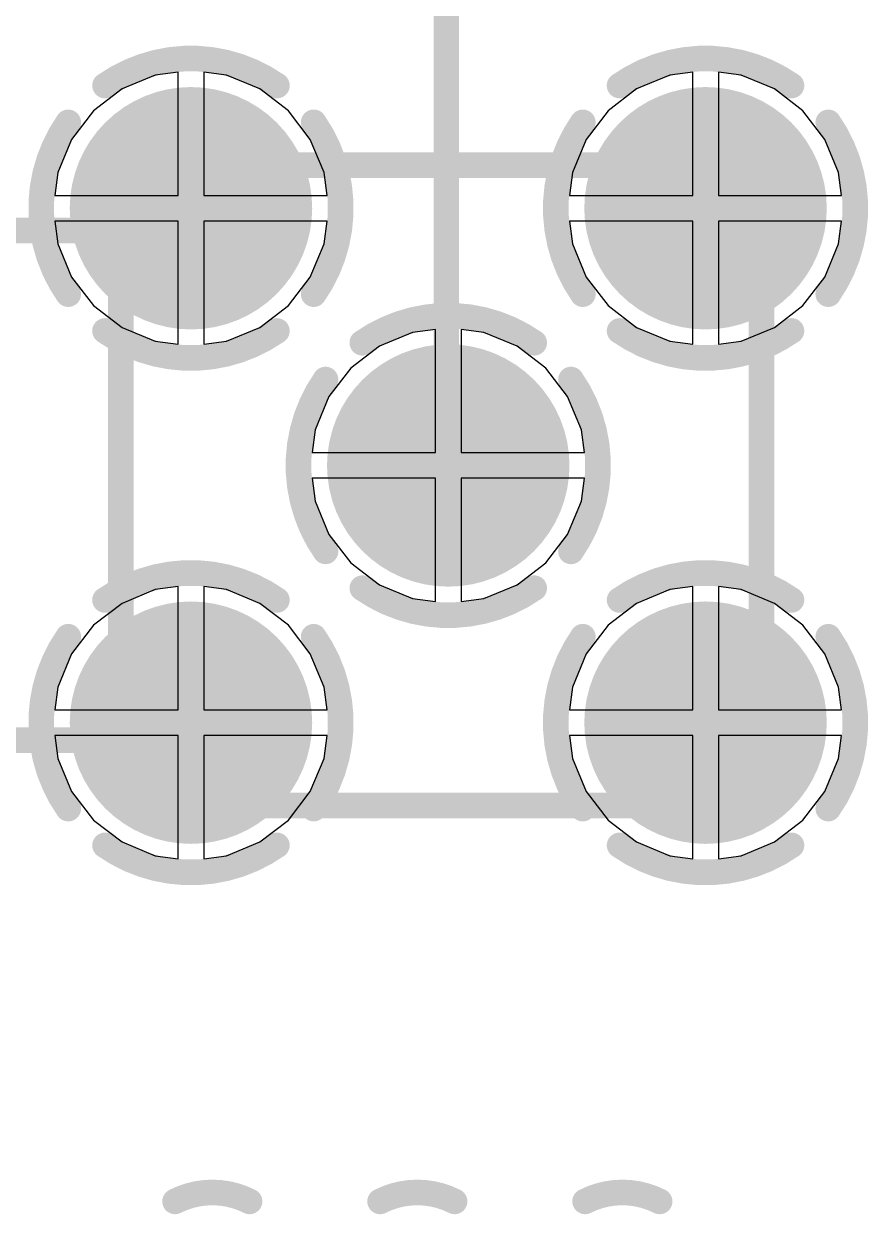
# Model space of a CAD drawing. Header units: millimetres. Extents: x 6.83 to 16.18, y 4.59 to 12.3.
# Drawn here: x 7.1305 to 7.46, y 5.4767 to 5.9413 of the extents above; entities that cross this region are included whole.
import ezdxf

# ---------------------------------------------------------------- set-up
doc = ezdxf.new("R2010")
doc.units = ezdxf.units.MM
doc.header["$MEASUREMENT"] = 0
for name, color, linetype in [('BottomLayer', 5, 'Continuous'), ('BottomSolder', 6, 'Continuous'), ('InternalPlane1', 76, 'Continuous'), ('InternalPlane2', 16, 'Continuous'), ('MultiLayer', 9, 'Continuous'), ('PadHoleLayer', 156, 'Continuous'), ('TopLayer', 1, 'Continuous'), ('TopOverlay', 2, 'Continuous'), ('TopSolder', 216, 'Continuous')]:
    doc.layers.add(name, color=color, linetype=linetype)

# ---------------------------------------------------------------- blocks, each defined once
blk = doc.blocks.new('SMA_93')
at = {"layer": 'BottomLayer', "const_width": 0.04331}
for points in [[(-0.02165, 0, 1), (0.02165, 0, 1)], [(0.17913, 0, 1), (0.22244, 0, 1)], [(0.07874, -0.10039, 1), (0.12205, -0.10039, 1)], [(-0.02165, -0.20079, 1), (0.02165, -0.20079, 1)], [(0.17913, -0.20079, 1), (0.22244, -0.20079, 1)]]:
    blk.add_lwpolyline(points, format="xyb", close=True, dxfattribs=at)
at = {"layer": 'BottomSolder', "const_width": 0.04731}
for points in [[(-0.02365, 0, 1), (0.02365, 0, 1)], [(0.17713, 0, 1), (0.22444, 0, 1)], [(0.07674, -0.10039, 1), (0.12405, -0.10039, 1)], [(-0.02365, -0.20079, 1), (0.02365, -0.20079, 1)], [(0.17713, -0.20079, 1), (0.22444, -0.20079, 1)]]:
    blk.add_lwpolyline(points, format="xyb", close=True, dxfattribs=at)
at = {"layer": 'InternalPlane1', "const_width": 0.01}
for points in [[(-0.03353, 0.04789, -0.315299), (0.03353, 0.04789)], [(0.16725, 0.04789, -0.315299), (0.23432, 0.04789)], [(-0.04789, -0.03353, -0.315299), (-0.04789, 0.03353)], [(0.04789, 0.03353, -0.315299), (0.04789, -0.03353)], [(0.1529, -0.03353, -0.315299), (0.1529, 0.03353)], [(0.24868, 0.03353, -0.315299), (0.24868, -0.03353)], [(0.06686, -0.0525, -0.315299), (0.13393, -0.0525)], [(0.03353, -0.04789, -0.315299), (-0.03353, -0.04789)], [(0.23432, -0.04789, -0.315299), (0.16725, -0.04789)], [(0.0525, -0.13393, -0.315299), (0.0525, -0.06686)], [(0.14829, -0.06686, -0.315299), (0.14829, -0.13393)], [(-0.03353, -0.1529, -0.315299), (0.03353, -0.1529)], [(0.16725, -0.1529, -0.315299), (0.23432, -0.1529)], [(0.13393, -0.14829, -0.315299), (0.06686, -0.14829)], [(-0.04789, -0.23432, -0.315299), (-0.04789, -0.16725)], [(0.04789, -0.16725, -0.315299), (0.04789, -0.23432)], [(0.1529, -0.23432, -0.315299), (0.1529, -0.16725)], [(0.24868, -0.16725, -0.315299), (0.24868, -0.23432)], [(0.03353, -0.24868, -0.315299), (-0.03353, -0.24868)], [(0.23432, -0.24868, -0.315299), (0.16725, -0.24868)]]:
    blk.add_lwpolyline(points, format="xyb", dxfattribs=at)
at = {"layer": 'InternalPlane1', "const_width": 0.005}
for points in [[(-0.03603, 0.04789, 1), (-0.03103, 0.04789, 1)], [(0.03103, 0.04789, 1), (0.03603, 0.04789, 1)], [(0.16475, 0.04789, 1), (0.16975, 0.04789, 1)], [(0.23182, 0.04789, 1), (0.23682, 0.04789, 1)], [(-0.05039, 0.03353, 1), (-0.04539, 0.03353, 1)], [(0.04539, 0.03353, 1), (0.05039, 0.03353, 1)], [(0.1504, 0.03353, 1), (0.1554, 0.03353, 1)], [(0.24618, 0.03353, 1), (0.25118, 0.03353, 1)], [(-0.05039, -0.03353, 1), (-0.04539, -0.03353, 1)], [(0.04539, -0.03353, 1), (0.05039, -0.03353, 1)], [(0.1504, -0.03353, 1), (0.1554, -0.03353, 1)], [(0.24618, -0.03353, 1), (0.25118, -0.03353, 1)], [(-0.03603, -0.04789, 1), (-0.03103, -0.04789, 1)], [(0.03103, -0.04789, 1), (0.03603, -0.04789, 1)], [(0.16475, -0.04789, 1), (0.16975, -0.04789, 1)], [(0.23182, -0.04789, 1), (0.23682, -0.04789, 1)], [(0.06436, -0.0525, 1), (0.06936, -0.0525, 1)], [(0.13143, -0.0525, 1), (0.13643, -0.0525, 1)], [(0.05, -0.06686, 1), (0.055, -0.06686, 1)], [(0.14578, -0.06686, 1), (0.15079, -0.06686, 1)], [(0.05, -0.13393, 1), (0.055, -0.13393, 1)], [(0.14578, -0.13393, 1), (0.15079, -0.13393, 1)], [(0.06436, -0.14829, 1), (0.06936, -0.14829, 1)], [(0.13143, -0.14829, 1), (0.13643, -0.14829, 1)], [(-0.03603, -0.1529, 1), (-0.03103, -0.1529, 1)], [(0.03103, -0.1529, 1), (0.03603, -0.1529, 1)], [(0.16475, -0.1529, 1), (0.16975, -0.1529, 1)], [(0.23182, -0.1529, 1), (0.23682, -0.1529, 1)], [(-0.05039, -0.16725, 1), (-0.04539, -0.16725, 1)], [(0.04539, -0.16725, 1), (0.05039, -0.16725, 1)], [(0.1504, -0.16725, 1), (0.1554, -0.16725, 1)], [(0.24618, -0.16725, 1), (0.25118, -0.16725, 1)], [(-0.05039, -0.23432, 1), (-0.04539, -0.23432, 1)], [(0.04539, -0.23432, 1), (0.05039, -0.23432, 1)], [(0.1504, -0.23432, 1), (0.1554, -0.23432, 1)], [(0.24618, -0.23432, 1), (0.25118, -0.23432, 1)], [(-0.03603, -0.24868, 1), (-0.03103, -0.24868, 1)], [(0.03103, -0.24868, 1), (0.03603, -0.24868, 1)], [(0.16475, -0.24868, 1), (0.16975, -0.24868, 1)], [(0.23182, -0.24868, 1), (0.23682, -0.24868, 1)]]:
    blk.add_lwpolyline(points, format="xyb", close=True, dxfattribs=at)
at = {"layer": 'InternalPlane2', "const_width": 0.01}
for points in [[(-0.03353, 0.04789, -0.315299), (0.03353, 0.04789)], [(0.16725, 0.04789, -0.315299), (0.23432, 0.04789)], [(-0.04789, -0.03353, -0.315299), (-0.04789, 0.03353)], [(0.04789, 0.03353, -0.315299), (0.04789, -0.03353)], [(0.1529, -0.03353, -0.315299), (0.1529, 0.03353)], [(0.24868, 0.03353, -0.315299), (0.24868, -0.03353)], [(0.06686, -0.0525, -0.315299), (0.13393, -0.0525)], [(0.03353, -0.04789, -0.315299), (-0.03353, -0.04789)], [(0.23432, -0.04789, -0.315299), (0.16725, -0.04789)], [(0.0525, -0.13393, -0.315299), (0.0525, -0.06686)], [(0.14829, -0.06686, -0.315299), (0.14829, -0.13393)], [(-0.03353, -0.1529, -0.315299), (0.03353, -0.1529)], [(0.16725, -0.1529, -0.315299), (0.23432, -0.1529)], [(0.13393, -0.14829, -0.315299), (0.06686, -0.14829)], [(-0.04789, -0.23432, -0.315299), (-0.04789, -0.16725)], [(0.04789, -0.16725, -0.315299), (0.04789, -0.23432)], [(0.1529, -0.23432, -0.315299), (0.1529, -0.16725)], [(0.24868, -0.16725, -0.315299), (0.24868, -0.23432)], [(0.03353, -0.24868, -0.315299), (-0.03353, -0.24868)], [(0.23432, -0.24868, -0.315299), (0.16725, -0.24868)]]:
    blk.add_lwpolyline(points, format="xyb", dxfattribs=at)
at = {"layer": 'InternalPlane2', "const_width": 0.005}
for points in [[(-0.03603, 0.04789, 1), (-0.03103, 0.04789, 1)], [(0.03103, 0.04789, 1), (0.03603, 0.04789, 1)], [(0.16475, 0.04789, 1), (0.16975, 0.04789, 1)], [(0.23182, 0.04789, 1), (0.23682, 0.04789, 1)], [(-0.05039, 0.03353, 1), (-0.04539, 0.03353, 1)], [(0.04539, 0.03353, 1), (0.05039, 0.03353, 1)], [(0.1504, 0.03353, 1), (0.1554, 0.03353, 1)], [(0.24618, 0.03353, 1), (0.25118, 0.03353, 1)], [(-0.05039, -0.03353, 1), (-0.04539, -0.03353, 1)], [(0.04539, -0.03353, 1), (0.05039, -0.03353, 1)], [(0.1504, -0.03353, 1), (0.1554, -0.03353, 1)], [(0.24618, -0.03353, 1), (0.25118, -0.03353, 1)], [(-0.03603, -0.04789, 1), (-0.03103, -0.04789, 1)], [(0.03103, -0.04789, 1), (0.03603, -0.04789, 1)], [(0.16475, -0.04789, 1), (0.16975, -0.04789, 1)], [(0.23182, -0.04789, 1), (0.23682, -0.04789, 1)], [(0.06436, -0.0525, 1), (0.06936, -0.0525, 1)], [(0.13143, -0.0525, 1), (0.13643, -0.0525, 1)], [(0.05, -0.06686, 1), (0.055, -0.06686, 1)], [(0.14578, -0.06686, 1), (0.15079, -0.06686, 1)], [(0.05, -0.13393, 1), (0.055, -0.13393, 1)], [(0.14578, -0.13393, 1), (0.15079, -0.13393, 1)], [(0.06436, -0.14829, 1), (0.06936, -0.14829, 1)], [(0.13143, -0.14829, 1), (0.13643, -0.14829, 1)], [(-0.03603, -0.1529, 1), (-0.03103, -0.1529, 1)], [(0.03103, -0.1529, 1), (0.03603, -0.1529, 1)], [(0.16475, -0.1529, 1), (0.16975, -0.1529, 1)], [(0.23182, -0.1529, 1), (0.23682, -0.1529, 1)], [(-0.05039, -0.16725, 1), (-0.04539, -0.16725, 1)], [(0.04539, -0.16725, 1), (0.05039, -0.16725, 1)], [(0.1504, -0.16725, 1), (0.1554, -0.16725, 1)], [(0.24618, -0.16725, 1), (0.25118, -0.16725, 1)], [(-0.05039, -0.23432, 1), (-0.04539, -0.23432, 1)], [(0.04539, -0.23432, 1), (0.05039, -0.23432, 1)], [(0.1504, -0.23432, 1), (0.1554, -0.23432, 1)], [(0.24618, -0.23432, 1), (0.25118, -0.23432, 1)], [(-0.03603, -0.24868, 1), (-0.03103, -0.24868, 1)], [(0.03103, -0.24868, 1), (0.03603, -0.24868, 1)], [(0.16475, -0.24868, 1), (0.16975, -0.24868, 1)], [(0.23182, -0.24868, 1), (0.23682, -0.24868, 1)]]:
    blk.add_lwpolyline(points, format="xyb", close=True, dxfattribs=at)
at = {"layer": 'MultiLayer', "const_width": 0.04331}
for points in [[(-0.02165, 0, 1), (0.02165, 0, 1)], [(0.17913, 0, 1), (0.22244, 0, 1)], [(0.07874, -0.10039, 1), (0.12205, -0.10039, 1)], [(-0.02165, -0.20079, 1), (0.02165, -0.20079, 1)], [(0.17913, -0.20079, 1), (0.22244, -0.20079, 1)]]:
    blk.add_lwpolyline(points, format="xyb", close=True, dxfattribs=at)
at = {"layer": 'PadHoleLayer', "const_width": 0.03346}
for points in [[(-0.01673, 0, 1), (0.01673, 0, 1)], [(0.18406, 0, 1), (0.21752, 0, 1)], [(0.08366, -0.10039, 1), (0.11713, -0.10039, 1)], [(-0.01673, -0.20079, 1), (0.01673, -0.20079, 1)], [(0.18406, -0.20079, 1), (0.21752, -0.20079, 1)]]:
    blk.add_lwpolyline(points, format="xyb", close=True, dxfattribs=at)
at = {"layer": 'TopLayer', "const_width": 0.04331}
for points in [[(-0.02165, 0, 1), (0.02165, 0, 1)], [(0.17913, 0, 1), (0.22244, 0, 1)], [(0.07874, -0.10039, 1), (0.12205, -0.10039, 1)], [(-0.02165, -0.20079, 1), (0.02165, -0.20079, 1)], [(0.17913, -0.20079, 1), (0.22244, -0.20079, 1)]]:
    blk.add_lwpolyline(points, format="xyb", close=True, dxfattribs=at)
at = {"layer": 'TopSolder', "const_width": 0.04731}
for points in [[(-0.02365, 0, 1), (0.02365, 0, 1)], [(0.17713, 0, 1), (0.22444, 0, 1)], [(0.07674, -0.10039, 1), (0.12405, -0.10039, 1)], [(-0.02365, -0.20079, 1), (0.02365, -0.20079, 1)], [(0.17713, -0.20079, 1), (0.22444, -0.20079, 1)]]:
    blk.add_lwpolyline(points, format="xyb", close=True, dxfattribs=at)

msp = doc.modelspace()

# ---------------------------------------------------------------- linework, layer by layer
at = {"layer": 'BottomLayer'}
for p, q in [((7.18182, 5.92124), (7.16885, 5.91587)), ((7.19073, 5.92242), (7.18182, 5.92124)), ((7.19073, 5.87431), (7.19073, 5.92242)), ((7.20965, 5.92124), (7.20073, 5.92242)), ((7.20073, 5.92242), (7.20073, 5.87431)), ((7.22262, 5.91587), (7.20965, 5.92124)), ((7.3826, 5.92124), (7.36964, 5.91587)), ((7.39152, 5.92242), (7.3826, 5.92124)), ((7.39152, 5.87431), (7.39152, 5.92242)), ((7.41044, 5.92124), (7.40152, 5.92242)), ((7.40152, 5.92242), (7.40152, 5.87431)), ((7.4234, 5.91587), (7.41044, 5.92124)), ((7.16885, 5.91587), (7.15771, 5.90733)), ((7.23375, 5.90733), (7.22262, 5.91587)), ((7.36964, 5.91587), (7.3585, 5.90733)), ((7.43454, 5.90733), (7.4234, 5.91587)), ((7.15771, 5.90733), (7.14917, 5.89619)), ((7.2423, 5.89619), (7.23375, 5.90733)), ((7.3585, 5.90733), (7.34996, 5.89619)), ((7.44308, 5.89619), (7.43454, 5.90733)), ((7.14917, 5.89619), (7.1438, 5.88322)), ((7.24767, 5.88322), (7.2423, 5.89619)), ((7.34996, 5.89619), (7.34459, 5.88322)), ((7.44846, 5.88322), (7.44308, 5.89619)), ((7.1438, 5.88322), (7.14262, 5.87431)), ((7.24884, 5.87431), (7.24767, 5.88322)), ((7.34459, 5.88322), (7.34341, 5.87431)), ((7.44963, 5.87431), (7.44846, 5.88322)), ((7.14262, 5.87431), (7.19073, 5.87431)), ((7.20073, 5.87431), (7.24884, 5.87431)), ((7.34341, 5.87431), (7.39152, 5.87431)), ((7.40152, 5.87431), (7.44963, 5.87431)), ((7.19073, 5.86431), (7.14262, 5.86431)), ((7.14262, 5.86431), (7.1438, 5.85539)), ((7.19073, 5.8162), (7.19073, 5.86431)), ((7.24884, 5.86431), (7.20073, 5.86431)), ((7.20073, 5.86431), (7.20073, 5.8162)), ((7.24767, 5.85539), (7.24884, 5.86431)), ((7.39152, 5.86431), (7.34341, 5.86431)), ((7.34341, 5.86431), (7.34459, 5.85539)), ((7.39152, 5.8162), (7.39152, 5.86431)), ((7.44963, 5.86431), (7.40152, 5.86431)), ((7.40152, 5.86431), (7.40152, 5.8162)), ((7.44846, 5.85539), (7.44963, 5.86431)), ((7.1438, 5.85539), (7.14917, 5.84242)), ((7.2423, 5.84242), (7.24767, 5.85539)), ((7.34459, 5.85539), (7.34996, 5.84242)), ((7.44308, 5.84242), (7.44846, 5.85539)), ((7.14917, 5.84242), (7.15771, 5.83129)), ((7.23375, 5.83129), (7.2423, 5.84242)), ((7.34996, 5.84242), (7.3585, 5.83129)), ((7.43454, 5.83129), (7.44308, 5.84242)), ((7.15771, 5.83129), (7.16885, 5.82274)), ((7.22262, 5.82274), (7.23375, 5.83129)), ((7.3585, 5.83129), (7.36964, 5.82274)), ((7.4234, 5.82274), (7.43454, 5.83129)), ((7.16885, 5.82274), (7.18182, 5.81737)), ((7.20965, 5.81737), (7.22262, 5.82274)), ((7.29113, 5.82202), (7.28221, 5.82085)), ((7.29113, 5.77391), (7.29113, 5.82202)), ((7.31004, 5.82085), (7.30113, 5.82202)), ((7.30113, 5.82202), (7.30113, 5.77391)), ((7.36964, 5.82274), (7.3826, 5.81737)), ((7.41044, 5.81737), (7.4234, 5.82274)), ((7.18182, 5.81737), (7.19073, 5.8162)), ((7.20073, 5.8162), (7.20965, 5.81737)), ((7.28221, 5.82085), (7.26924, 5.81548)), ((7.32301, 5.81548), (7.31004, 5.82085)), ((7.3826, 5.81737), (7.39152, 5.8162)), ((7.40152, 5.8162), (7.41044, 5.81737)), ((7.26924, 5.81548), (7.25811, 5.80693)), ((7.33415, 5.80693), (7.32301, 5.81548)), ((7.25811, 5.80693), (7.24956, 5.7958)), ((7.34269, 5.7958), (7.33415, 5.80693)), ((7.24956, 5.7958), (7.24419, 5.78283)), ((7.34806, 5.78283), (7.34269, 5.7958)), ((7.24419, 5.78283), (7.24302, 5.77391)), ((7.34924, 5.77391), (7.34806, 5.78283)), ((7.24302, 5.77391), (7.29113, 5.77391)), ((7.30113, 5.77391), (7.34924, 5.77391)), ((7.29113, 5.76391), (7.24302, 5.76391)), ((7.24302, 5.76391), (7.24419, 5.755)), ((7.29113, 5.71581), (7.29113, 5.76391)), ((7.34924, 5.76391), (7.30113, 5.76391)), ((7.30113, 5.76391), (7.30113, 5.71581)), ((7.34806, 5.755), (7.34924, 5.76391)), ((7.24419, 5.755), (7.24956, 5.74203)), ((7.34269, 5.74203), (7.34806, 5.755)), ((7.24956, 5.74203), (7.25811, 5.7309)), ((7.33415, 5.7309), (7.34269, 5.74203)), ((7.25811, 5.7309), (7.26924, 5.72235)), ((7.32301, 5.72235), (7.33415, 5.7309)), ((7.18182, 5.72046), (7.16885, 5.71508)), ((7.19073, 5.72163), (7.18182, 5.72046)), ((7.19073, 5.67352), (7.19073, 5.72163)), ((7.20965, 5.72046), (7.20073, 5.72163)), ((7.20073, 5.72163), (7.20073, 5.67352)), ((7.22262, 5.71508), (7.20965, 5.72046)), ((7.26924, 5.72235), (7.28221, 5.71698)), ((7.31004, 5.71698), (7.32301, 5.72235)), ((7.3826, 5.72046), (7.36964, 5.71508)), ((7.39152, 5.72163), (7.3826, 5.72046)), ((7.39152, 5.67352), (7.39152, 5.72163)), ((7.41044, 5.72046), (7.40152, 5.72163)), ((7.40152, 5.72163), (7.40152, 5.67352)), ((7.4234, 5.71508), (7.41044, 5.72046)), ((7.16885, 5.71508), (7.15771, 5.70654)), ((7.23375, 5.70654), (7.22262, 5.71508)), ((7.28221, 5.71698), (7.29113, 5.71581)), ((7.30113, 5.71581), (7.31004, 5.71698)), ((7.36964, 5.71508), (7.3585, 5.70654)), ((7.43454, 5.70654), (7.4234, 5.71508)), ((7.15771, 5.70654), (7.14917, 5.6954)), ((7.2423, 5.6954), (7.23375, 5.70654)), ((7.3585, 5.70654), (7.34996, 5.6954)), ((7.44308, 5.6954), (7.43454, 5.70654)), ((7.14917, 5.6954), (7.1438, 5.68244)), ((7.24767, 5.68244), (7.2423, 5.6954)), ((7.34996, 5.6954), (7.34459, 5.68244)), ((7.44846, 5.68244), (7.44308, 5.6954)), ((7.1438, 5.68244), (7.14262, 5.67352)), ((7.24884, 5.67352), (7.24767, 5.68244)), ((7.34459, 5.68244), (7.34341, 5.67352)), ((7.44963, 5.67352), (7.44846, 5.68244)), ((7.14262, 5.67352), (7.19073, 5.67352)), ((7.20073, 5.67352), (7.24884, 5.67352)), ((7.34341, 5.67352), (7.39152, 5.67352)), ((7.40152, 5.67352), (7.44963, 5.67352)), ((7.19073, 5.66352), (7.14262, 5.66352)), ((7.14262, 5.66352), (7.1438, 5.6546)), ((7.19073, 5.61541), (7.19073, 5.66352)), ((7.24884, 5.66352), (7.20073, 5.66352)), ((7.20073, 5.66352), (7.20073, 5.61541)), ((7.24767, 5.6546), (7.24884, 5.66352)), ((7.39152, 5.66352), (7.34341, 5.66352)), ((7.34341, 5.66352), (7.34459, 5.6546)), ((7.39152, 5.61541), (7.39152, 5.66352)), ((7.44963, 5.66352), (7.40152, 5.66352)), ((7.40152, 5.66352), (7.40152, 5.61541)), ((7.44846, 5.6546), (7.44963, 5.66352)), ((7.1438, 5.6546), (7.14917, 5.64164)), ((7.2423, 5.64164), (7.24767, 5.6546)), ((7.34459, 5.6546), (7.34996, 5.64164)), ((7.44308, 5.64164), (7.44846, 5.6546)), ((7.14917, 5.64164), (7.15771, 5.6305)), ((7.23375, 5.6305), (7.2423, 5.64164)), ((7.34996, 5.64164), (7.3585, 5.6305)), ((7.43454, 5.6305), (7.44308, 5.64164)), ((7.15771, 5.6305), (7.16885, 5.62196)), ((7.22262, 5.62196), (7.23375, 5.6305)), ((7.3585, 5.6305), (7.36964, 5.62196)), ((7.4234, 5.62196), (7.43454, 5.6305)), ((7.16885, 5.62196), (7.18182, 5.61659)), ((7.20965, 5.61659), (7.22262, 5.62196)), ((7.36964, 5.62196), (7.3826, 5.61659)), ((7.41044, 5.61659), (7.4234, 5.62196)), ((7.18182, 5.61659), (7.19073, 5.61541)), ((7.20073, 5.61541), (7.20965, 5.61659)), ((7.3826, 5.61659), (7.39152, 5.61541)), ((7.40152, 5.61541), (7.41044, 5.61659))]:
    msp.add_line(p, q, dxfattribs=at)
at = {"layer": 'InternalPlane1', "const_width": 0.01}
for points in [[(7.18953, 5.48167, -0.240079), (7.21859, 5.48167)], [(7.26953, 5.48167, -0.240079), (7.29859, 5.48167)], [(7.34953, 5.48167, -0.240079), (7.37859, 5.48167)]]:
    msp.add_lwpolyline(points, format="xyb", dxfattribs=at)
at = {"layer": 'InternalPlane1', "const_width": 0.005}
for points in [[(7.18703, 5.48167, 1), (7.19203, 5.48167, 1)], [(7.21609, 5.48167, 1), (7.22109, 5.48167, 1)], [(7.26703, 5.48167, 1), (7.27203, 5.48167, 1)], [(7.29609, 5.48167, 1), (7.30109, 5.48167, 1)], [(7.34703, 5.48167, 1), (7.35203, 5.48167, 1)], [(7.37609, 5.48167, 1), (7.38109, 5.48167, 1)]]:
    msp.add_lwpolyline(points, format="xyb", close=True, dxfattribs=at)
at = {"layer": 'InternalPlane2', "const_width": 0.01}
for points in [[(7.18953, 5.48167, -0.240079), (7.21859, 5.48167)], [(7.26953, 5.48167, -0.240079), (7.29859, 5.48167)], [(7.34953, 5.48167, -0.240079), (7.37859, 5.48167)]]:
    msp.add_lwpolyline(points, format="xyb", dxfattribs=at)
at = {"layer": 'InternalPlane2', "const_width": 0.005}
for points in [[(7.18703, 5.48167, 1), (7.19203, 5.48167, 1)], [(7.21609, 5.48167, 1), (7.22109, 5.48167, 1)], [(7.26703, 5.48167, 1), (7.27203, 5.48167, 1)], [(7.29609, 5.48167, 1), (7.30109, 5.48167, 1)], [(7.34703, 5.48167, 1), (7.35203, 5.48167, 1)], [(7.37609, 5.48167, 1), (7.38109, 5.48167, 1)]]:
    msp.add_lwpolyline(points, format="xyb", close=True, dxfattribs=at)
at = {"layer": 'TopLayer'}
for p, q in [((7.18182, 5.92124), (7.16885, 5.91587)), ((7.19073, 5.92242), (7.18182, 5.92124)), ((7.19073, 5.87431), (7.19073, 5.92242)), ((7.20965, 5.92124), (7.20073, 5.92242)), ((7.20073, 5.92242), (7.20073, 5.87431)), ((7.22262, 5.91587), (7.20965, 5.92124)), ((7.3826, 5.92124), (7.36964, 5.91587)), ((7.39152, 5.92242), (7.3826, 5.92124)), ((7.39152, 5.87431), (7.39152, 5.92242)), ((7.41044, 5.92124), (7.40152, 5.92242)), ((7.40152, 5.92242), (7.40152, 5.87431)), ((7.4234, 5.91587), (7.41044, 5.92124)), ((7.16885, 5.91587), (7.15771, 5.90733)), ((7.23375, 5.90733), (7.22262, 5.91587)), ((7.36964, 5.91587), (7.3585, 5.90733)), ((7.43454, 5.90733), (7.4234, 5.91587)), ((7.15771, 5.90733), (7.14917, 5.89619)), ((7.2423, 5.89619), (7.23375, 5.90733)), ((7.3585, 5.90733), (7.34996, 5.89619)), ((7.44308, 5.89619), (7.43454, 5.90733)), ((7.14917, 5.89619), (7.1438, 5.88322)), ((7.24767, 5.88322), (7.2423, 5.89619)), ((7.34996, 5.89619), (7.34459, 5.88322)), ((7.44846, 5.88322), (7.44308, 5.89619)), ((7.1438, 5.88322), (7.14262, 5.87431)), ((7.24884, 5.87431), (7.24767, 5.88322)), ((7.34459, 5.88322), (7.34341, 5.87431)), ((7.44963, 5.87431), (7.44846, 5.88322)), ((7.14262, 5.87431), (7.19073, 5.87431)), ((7.20073, 5.87431), (7.24884, 5.87431)), ((7.34341, 5.87431), (7.39152, 5.87431)), ((7.40152, 5.87431), (7.44963, 5.87431)), ((7.19073, 5.86431), (7.14262, 5.86431)), ((7.14262, 5.86431), (7.1438, 5.85539)), ((7.19073, 5.8162), (7.19073, 5.86431)), ((7.24884, 5.86431), (7.20073, 5.86431)), ((7.20073, 5.86431), (7.20073, 5.8162)), ((7.24767, 5.85539), (7.24884, 5.86431)), ((7.39152, 5.86431), (7.34341, 5.86431)), ((7.34341, 5.86431), (7.34459, 5.85539)), ((7.39152, 5.8162), (7.39152, 5.86431)), ((7.44963, 5.86431), (7.40152, 5.86431)), ((7.40152, 5.86431), (7.40152, 5.8162)), ((7.44846, 5.85539), (7.44963, 5.86431)), ((7.1438, 5.85539), (7.14917, 5.84242)), ((7.2423, 5.84242), (7.24767, 5.85539)), ((7.34459, 5.85539), (7.34996, 5.84242)), ((7.44308, 5.84242), (7.44846, 5.85539)), ((7.14917, 5.84242), (7.15771, 5.83129)), ((7.23375, 5.83129), (7.2423, 5.84242)), ((7.34996, 5.84242), (7.3585, 5.83129)), ((7.43454, 5.83129), (7.44308, 5.84242)), ((7.15771, 5.83129), (7.16885, 5.82274)), ((7.22262, 5.82274), (7.23375, 5.83129)), ((7.3585, 5.83129), (7.36964, 5.82274)), ((7.4234, 5.82274), (7.43454, 5.83129)), ((7.16885, 5.82274), (7.18182, 5.81737)), ((7.20965, 5.81737), (7.22262, 5.82274)), ((7.29113, 5.82202), (7.28221, 5.82085)), ((7.29113, 5.77391), (7.29113, 5.82202)), ((7.31004, 5.82085), (7.30113, 5.82202)), ((7.30113, 5.82202), (7.30113, 5.77391)), ((7.36964, 5.82274), (7.3826, 5.81737)), ((7.41044, 5.81737), (7.4234, 5.82274)), ((7.18182, 5.81737), (7.19073, 5.8162)), ((7.20073, 5.8162), (7.20965, 5.81737)), ((7.28221, 5.82085), (7.26924, 5.81548)), ((7.32301, 5.81548), (7.31004, 5.82085)), ((7.3826, 5.81737), (7.39152, 5.8162)), ((7.40152, 5.8162), (7.41044, 5.81737)), ((7.26924, 5.81548), (7.25811, 5.80693)), ((7.33415, 5.80693), (7.32301, 5.81548)), ((7.25811, 5.80693), (7.24956, 5.7958)), ((7.34269, 5.7958), (7.33415, 5.80693)), ((7.24956, 5.7958), (7.24419, 5.78283)), ((7.34806, 5.78283), (7.34269, 5.7958)), ((7.24419, 5.78283), (7.24302, 5.77391)), ((7.34924, 5.77391), (7.34806, 5.78283)), ((7.24302, 5.77391), (7.29113, 5.77391)), ((7.30113, 5.77391), (7.34924, 5.77391)), ((7.29113, 5.76391), (7.24302, 5.76391)), ((7.24302, 5.76391), (7.24419, 5.755)), ((7.29113, 5.71581), (7.29113, 5.76391)), ((7.34924, 5.76391), (7.30113, 5.76391)), ((7.30113, 5.76391), (7.30113, 5.71581)), ((7.34806, 5.755), (7.34924, 5.76391)), ((7.24419, 5.755), (7.24956, 5.74203)), ((7.34269, 5.74203), (7.34806, 5.755)), ((7.24956, 5.74203), (7.25811, 5.7309)), ((7.33415, 5.7309), (7.34269, 5.74203)), ((7.25811, 5.7309), (7.26924, 5.72235)), ((7.32301, 5.72235), (7.33415, 5.7309)), ((7.18182, 5.72046), (7.16885, 5.71508)), ((7.19073, 5.72163), (7.18182, 5.72046)), ((7.19073, 5.67352), (7.19073, 5.72163)), ((7.20965, 5.72046), (7.20073, 5.72163)), ((7.20073, 5.72163), (7.20073, 5.67352)), ((7.22262, 5.71508), (7.20965, 5.72046)), ((7.26924, 5.72235), (7.28221, 5.71698)), ((7.31004, 5.71698), (7.32301, 5.72235)), ((7.3826, 5.72046), (7.36964, 5.71508)), ((7.39152, 5.72163), (7.3826, 5.72046)), ((7.39152, 5.67352), (7.39152, 5.72163)), ((7.41044, 5.72046), (7.40152, 5.72163)), ((7.40152, 5.72163), (7.40152, 5.67352)), ((7.4234, 5.71508), (7.41044, 5.72046)), ((7.16885, 5.71508), (7.15771, 5.70654)), ((7.23375, 5.70654), (7.22262, 5.71508)), ((7.28221, 5.71698), (7.29113, 5.71581)), ((7.30113, 5.71581), (7.31004, 5.71698)), ((7.36964, 5.71508), (7.3585, 5.70654)), ((7.43454, 5.70654), (7.4234, 5.71508)), ((7.15771, 5.70654), (7.14917, 5.6954)), ((7.2423, 5.6954), (7.23375, 5.70654)), ((7.3585, 5.70654), (7.34996, 5.6954)), ((7.44308, 5.6954), (7.43454, 5.70654)), ((7.14917, 5.6954), (7.1438, 5.68244)), ((7.24767, 5.68244), (7.2423, 5.6954)), ((7.34996, 5.6954), (7.34459, 5.68244)), ((7.44846, 5.68244), (7.44308, 5.6954)), ((7.1438, 5.68244), (7.14262, 5.67352)), ((7.24884, 5.67352), (7.24767, 5.68244)), ((7.34459, 5.68244), (7.34341, 5.67352)), ((7.44963, 5.67352), (7.44846, 5.68244)), ((7.14262, 5.67352), (7.19073, 5.67352)), ((7.20073, 5.67352), (7.24884, 5.67352)), ((7.34341, 5.67352), (7.39152, 5.67352)), ((7.40152, 5.67352), (7.44963, 5.67352)), ((7.19073, 5.66352), (7.14262, 5.66352)), ((7.14262, 5.66352), (7.1438, 5.6546)), ((7.19073, 5.61541), (7.19073, 5.66352)), ((7.24884, 5.66352), (7.20073, 5.66352)), ((7.20073, 5.66352), (7.20073, 5.61541)), ((7.24767, 5.6546), (7.24884, 5.66352)), ((7.39152, 5.66352), (7.34341, 5.66352)), ((7.34341, 5.66352), (7.34459, 5.6546)), ((7.39152, 5.61541), (7.39152, 5.66352)), ((7.44963, 5.66352), (7.40152, 5.66352)), ((7.40152, 5.66352), (7.40152, 5.61541)), ((7.44846, 5.6546), (7.44963, 5.66352)), ((7.1438, 5.6546), (7.14917, 5.64164)), ((7.2423, 5.64164), (7.24767, 5.6546)), ((7.34459, 5.6546), (7.34996, 5.64164)), ((7.44308, 5.64164), (7.44846, 5.6546)), ((7.14917, 5.64164), (7.15771, 5.6305)), ((7.23375, 5.6305), (7.2423, 5.64164)), ((7.34996, 5.64164), (7.3585, 5.6305)), ((7.43454, 5.6305), (7.44308, 5.64164)), ((7.15771, 5.6305), (7.16885, 5.62196)), ((7.22262, 5.62196), (7.23375, 5.6305)), ((7.3585, 5.6305), (7.36964, 5.62196)), ((7.4234, 5.62196), (7.43454, 5.6305)), ((7.16885, 5.62196), (7.18182, 5.61659)), ((7.20965, 5.61659), (7.22262, 5.62196)), ((7.36964, 5.62196), (7.3826, 5.61659)), ((7.41044, 5.61659), (7.4234, 5.62196)), ((7.18182, 5.61659), (7.19073, 5.61541)), ((7.20073, 5.61541), (7.20965, 5.61659)), ((7.3826, 5.61659), (7.39152, 5.61541)), ((7.40152, 5.61541), (7.41044, 5.61659))]:
    msp.add_line(p, q, dxfattribs=at)
at = {"layer": 'TopLayer', "const_width": 0.01}
msp.add_lwpolyline([(7.29538, 5.77223), (7.29538, 6.32421)], dxfattribs=at)
at = {"layer": 'TopLayer', "const_width": 0.005}
msp.add_lwpolyline([(7.29288, 5.77223, 1), (7.29788, 5.77223, 1)], format="xyb", close=True, dxfattribs=at)
at = {"layer": 'TopOverlay', "const_width": 0.01}
for points in [[(7.1677, 5.85145, -0.414214), (7.2027, 5.88645)], [(7.3827, 5.88645, -0.414214), (7.4177, 5.85145)], [(7.16841, 5.85114, -0.414214), (7.20341, 5.88614)], [(7.38341, 5.88614, -0.414214), (7.41841, 5.85114)], [(7.2027, 5.63645, -0.414214), (7.1677, 5.67145)], [(7.20341, 5.63614, -0.414214), (7.16841, 5.67114)], [(7.4177, 5.67145, -0.414214), (7.3827, 5.63645)], [(7.41841, 5.67114, -0.414214), (7.38341, 5.63614)], [(7.16882, 5.6626, -0.025888), (7.16877, 5.66282)], [(7.16878, 5.6632, -0.007708), (7.16883, 5.6627)], [(7.16883, 5.6627, -0.835008), (7.16882, 5.6626)], [(7.16949, 5.66289, -0.007708), (7.16954, 5.66239)], [(7.16954, 5.66228, -0.025888), (7.16949, 5.6625)], [(7.16954, 5.66239, -0.835008), (7.16954, 5.66228)]]:
    msp.add_lwpolyline(points, format="xyb", dxfattribs=at)
at = {"layer": 'TopOverlay'}
for points, const_width in [([(7.2002, 5.88645, 1), (7.2052, 5.88645, 1)], 0.005), ([(7.3802, 5.88645, 1), (7.3852, 5.88645, 1)], 0.005), ([(7.20091, 5.88614, 1), (7.20591, 5.88614, 1)], 0.005), ([(7.20091, 5.88614, 1), (7.20591, 5.88614, 1)], 0.005), ([(7.38091, 5.88614, 1), (7.38591, 5.88614, 1)], 0.005), ([(7.38091, 5.88614, 1), (7.38591, 5.88614, 1)], 0.005), ([(7.18217, 5.88145, 1), (7.18717, 5.88145, 1)], 0.005), ([(7.18289, 5.88114, 1), (7.18789, 5.88114, 1)], 0.005), ([(7.2102, 5.88145, 1), (7.2152, 5.88145, 1)], 0.005), ([(7.2102, 5.88145, 1), (7.2152, 5.88145, 1)], 0.005), ([(7.21091, 5.88114, 1), (7.21591, 5.88114, 1)], 0.005), ([(7.21091, 5.88114, 1), (7.21591, 5.88114, 1)], 0.005), ([(7.3702, 5.88145, 1), (7.3752, 5.88145, 1)], 0.005), ([(7.3702, 5.88145, 1), (7.3752, 5.88145, 1)], 0.005), ([(7.37091, 5.88114, 1), (7.37591, 5.88114, 1)], 0.005), ([(7.37091, 5.88114, 1), (7.37591, 5.88114, 1)], 0.005), ([(7.39823, 5.88145, 1), (7.40323, 5.88145, 1)], 0.005), ([(7.39894, 5.88114, 1), (7.40394, 5.88114, 1)], 0.005), ([(7.1702, 5.86948, 1), (7.1752, 5.86948, 1)], 0.005), ([(7.17091, 5.86917, 1), (7.17591, 5.86917, 1)], 0.005), ([(7.4102, 5.86948, 1), (7.4152, 5.86948, 1)], 0.005), ([(7.41091, 5.86917, 1), (7.41591, 5.86917, 1)], 0.005), ([(7.16691, 5.86064, 1), (7.17191, 5.86064, 1)], 0.005), ([(7.1652, 5.85145, 1), (7.1702, 5.85145, 1)], 0.005), ([(7.16591, 5.85114, 1), (7.17091, 5.85114, 1)], 0.005), ([(7.16591, 5.85114, 1), (7.17091, 5.85114, 1)], 0.005), ([(7.4152, 5.85145, 1), (7.4202, 5.85145, 1)], 0.005), ([(7.41591, 5.85114, 1), (7.42091, 5.85114, 1)], 0.005), ([(7.41591, 5.85114, 1), (7.42091, 5.85114, 1)], 0.005), ([(7.1702, 5.84145, 1), (7.1752, 5.84145, 1)], 0.005), ([(7.1702, 5.84145, 1), (7.1752, 5.84145, 1)], 0.005), ([(7.17091, 5.84114, 1), (7.17591, 5.84114, 1)], 0.005), ([(7.17091, 5.84114, 1), (7.17591, 5.84114, 1)], 0.005), ([(7.2102, 5.84145, 1), (7.2152, 5.84145, 1)], 0.005), ([(7.2102, 5.84145, 1), (7.2152, 5.84145, 1)], 0.005), ([(7.21091, 5.84114, 1), (7.21591, 5.84114, 1)], 0.005), ([(7.21091, 5.84114, 1), (7.21591, 5.84114, 1)], 0.005), ([(7.3702, 5.84145, 1), (7.3752, 5.84145, 1)], 0.005), ([(7.3702, 5.84145, 1), (7.3752, 5.84145, 1)], 0.005), ([(7.37091, 5.84114, 1), (7.37591, 5.84114, 1)], 0.005), ([(7.37091, 5.84114, 1), (7.37591, 5.84114, 1)], 0.005), ([(7.4102, 5.84145, 1), (7.4152, 5.84145, 1)], 0.005), ([(7.4102, 5.84145, 1), (7.4152, 5.84145, 1)], 0.005), ([(7.41091, 5.84114, 1), (7.41591, 5.84114, 1)], 0.005), ([(7.41091, 5.84114, 1), (7.41591, 5.84114, 1)], 0.005), ([(7.3177, 5.76145, 1), (7.2677, 5.76145, 1)], 0.01), ([(7.31841, 5.76114, 1), (7.26841, 5.76114, 1)], 0.01), ([(7.2652, 5.76145, 1), (7.2702, 5.76145, 1)], 0.005), ([(7.26591, 5.76114, 1), (7.27091, 5.76114, 1)], 0.005), ([(7.3152, 5.76145, 1), (7.3202, 5.76145, 1)], 0.005), ([(7.31591, 5.76114, 1), (7.32091, 5.76114, 1)], 0.005), ([(7.1702, 5.68145, 1), (7.1752, 5.68145, 1)], 0.005), ([(7.1702, 5.68145, 1), (7.1752, 5.68145, 1)], 0.005), ([(7.17091, 5.68114, 1), (7.17591, 5.68114, 1)], 0.005), ([(7.17091, 5.68114, 1), (7.17591, 5.68114, 1)], 0.005), ([(7.2102, 5.68145, 1), (7.2152, 5.68145, 1)], 0.005), ([(7.2102, 5.68145, 1), (7.2152, 5.68145, 1)], 0.005), ([(7.21091, 5.68114, 1), (7.21591, 5.68114, 1)], 0.005), ([(7.21091, 5.68114, 1), (7.21591, 5.68114, 1)], 0.005), ([(7.3702, 5.68145, 1), (7.3752, 5.68145, 1)], 0.005), ([(7.3702, 5.68145, 1), (7.3752, 5.68145, 1)], 0.005), ([(7.37091, 5.68114, 1), (7.37591, 5.68114, 1)], 0.005), ([(7.37091, 5.68114, 1), (7.37591, 5.68114, 1)], 0.005), ([(7.4102, 5.68145, 1), (7.4152, 5.68145, 1)], 0.005), ([(7.4102, 5.68145, 1), (7.4152, 5.68145, 1)], 0.005), ([(7.41091, 5.68114, 1), (7.41591, 5.68114, 1)], 0.005), ([(7.41091, 5.68114, 1), (7.41591, 5.68114, 1)], 0.005), ([(7.1652, 5.67145, 1), (7.1702, 5.67145, 1)], 0.005), ([(7.1652, 5.67145, 1), (7.1702, 5.67145, 1)], 0.005), ([(7.16565, 5.66809, 1), (7.17065, 5.66809, 1)], 0.005), ([(7.16565, 5.66809, 1), (7.17065, 5.66809, 1)], 0.005), ([(7.16591, 5.67114, 1), (7.17091, 5.67114, 1)], 0.005), ([(7.16591, 5.67114, 1), (7.17091, 5.67114, 1)], 0.005), ([(7.16591, 5.67114, 1), (7.17091, 5.67114, 1)], 0.005), ([(7.4152, 5.67145, 1), (7.4202, 5.67145, 1)], 0.005), ([(7.41591, 5.67114, 1), (7.42091, 5.67114, 1)], 0.005), ([(7.41591, 5.67114, 1), (7.42091, 5.67114, 1)], 0.005), ([(7.16585, 5.66655, 1), (7.17085, 5.66655, 1)], 0.005), ([(7.16585, 5.66655, 1), (7.17085, 5.66655, 1)], 0.005), ([(7.16603, 5.66518, 1), (7.17103, 5.66518, 1)], 0.005), ([(7.16603, 5.66518, 1), (7.17103, 5.66518, 1)], 0.005), ([(7.16617, 5.66405, 1), (7.17117, 5.66405, 1)], 0.005), ([(7.16617, 5.66405, 1), (7.17117, 5.66405, 1)], 0.005), ([(7.16636, 5.66777, 1), (7.17136, 5.66777, 1)], 0.005), ([(7.16636, 5.66777, 1), (7.17136, 5.66777, 1)], 0.005), ([(7.16656, 5.66623, 1), (7.17156, 5.66623, 1)], 0.005), ([(7.16656, 5.66623, 1), (7.17156, 5.66623, 1)], 0.005), ([(7.16674, 5.66487, 1), (7.17174, 5.66487, 1)], 0.005), ([(7.16674, 5.66487, 1), (7.17174, 5.66487, 1)], 0.005), ([(7.16689, 5.66373, 1), (7.17189, 5.66373, 1)], 0.005), ([(7.16689, 5.66373, 1), (7.17189, 5.66373, 1)], 0.005), ([(7.1662, 5.6632, 1), (7.1712, 5.6632, 1)], 0.005), ([(7.16627, 5.66282, 1), (7.17127, 5.66282, 1)], 0.005), ([(7.16627, 5.66282, 1), (7.17127, 5.66282, 1)], 0.005), ([(7.16628, 5.6632, 1), (7.17128, 5.6632, 1)], 0.005), ([(7.16628, 5.6632, 1), (7.17128, 5.6632, 1)], 0.005), ([(7.16632, 5.6626, 1), (7.17132, 5.6626, 1)], 0.005), ([(7.16632, 5.6626, 1), (7.17132, 5.6626, 1)], 0.005), ([(7.16633, 5.6627, 1), (7.17133, 5.6627, 1)], 0.005), ([(7.16633, 5.6627, 1), (7.17133, 5.6627, 1)], 0.005), ([(7.16691, 5.66289, 1), (7.17191, 5.66289, 1)], 0.005), ([(7.16691, 5.66164, 1), (7.17191, 5.66164, 1)], 0.005), ([(7.16699, 5.66289, 1), (7.17199, 5.66289, 1)], 0.005), ([(7.16699, 5.66289, 1), (7.17199, 5.66289, 1)], 0.005), ([(7.16699, 5.6625, 1), (7.17199, 5.6625, 1)], 0.005), ([(7.16699, 5.6625, 1), (7.17199, 5.6625, 1)], 0.005), ([(7.16704, 5.66239, 1), (7.17204, 5.66239, 1)], 0.005), ([(7.16704, 5.66239, 1), (7.17204, 5.66239, 1)], 0.005), ([(7.16704, 5.66228, 1), (7.17204, 5.66228, 1)], 0.005), ([(7.16704, 5.66228, 1), (7.17204, 5.66228, 1)], 0.005), ([(7.1702, 5.65343, 1), (7.1752, 5.65343, 1)], 0.005), ([(7.17091, 5.65311, 1), (7.17591, 5.65311, 1)], 0.005), ([(7.4102, 5.65343, 1), (7.4152, 5.65343, 1)], 0.005), ([(7.41091, 5.65311, 1), (7.41591, 5.65311, 1)], 0.005), ([(7.18217, 5.64145, 1), (7.18717, 5.64145, 1)], 0.005), ([(7.18289, 5.64114, 1), (7.18789, 5.64114, 1)], 0.005), ([(7.2102, 5.64145, 1), (7.2152, 5.64145, 1)], 0.005), ([(7.2102, 5.64145, 1), (7.2152, 5.64145, 1)], 0.005), ([(7.21091, 5.64114, 1), (7.21591, 5.64114, 1)], 0.005), ([(7.21091, 5.64114, 1), (7.21591, 5.64114, 1)], 0.005), ([(7.3702, 5.64145, 1), (7.3752, 5.64145, 1)], 0.005), ([(7.3702, 5.64145, 1), (7.3752, 5.64145, 1)], 0.005), ([(7.37091, 5.64114, 1), (7.37591, 5.64114, 1)], 0.005), ([(7.37091, 5.64114, 1), (7.37591, 5.64114, 1)], 0.005), ([(7.39823, 5.64145, 1), (7.40323, 5.64145, 1)], 0.005), ([(7.39894, 5.64114, 1), (7.40394, 5.64114, 1)], 0.005), ([(7.2002, 5.63645, 1), (7.2052, 5.63645, 1)], 0.005), ([(7.20091, 5.63614, 1), (7.20591, 5.63614, 1)], 0.005), ([(7.20091, 5.63614, 1), (7.20591, 5.63614, 1)], 0.005), ([(7.3802, 5.63645, 1), (7.3852, 5.63645, 1)], 0.005), ([(7.38091, 5.63614, 1), (7.38591, 5.63614, 1)], 0.005), ([(7.38091, 5.63614, 1), (7.38591, 5.63614, 1)], 0.005)]:
    msp.add_lwpolyline(points, format="xyb", close=True, dxfattribs=dict(at, const_width=const_width))
at = {"layer": 'TopOverlay', "const_width": 0.01}
for points in [[(7.20341, 5.88614), (7.38341, 5.88614)], [(7.18467, 5.88145), (7.2127, 5.88145)], [(7.18539, 5.88114), (7.21341, 5.88114)], [(7.2127, 5.84145), (7.2127, 5.88145)], [(7.21341, 5.84114), (7.21341, 5.88114)], [(7.3727, 5.84145), (7.3727, 5.88145)], [(7.3727, 5.88145), (7.40073, 5.88145)], [(7.37341, 5.84114), (7.37341, 5.88114)], [(7.37341, 5.88114), (7.40144, 5.88114)], [(7.1727, 5.84145), (7.1727, 5.86948)], [(7.17341, 5.84114), (7.17341, 5.86917)], [(7.4127, 5.84145), (7.4127, 5.86948)], [(7.41341, 5.84114), (7.41341, 5.86917)], [(7.02041, 5.86064), (7.16941, 5.86064)], [(7.16841, 5.67114), (7.16841, 5.85114)], [(7.41841, 5.67114), (7.41841, 5.85114)], [(7.1727, 5.84145), (7.2127, 5.84145)], [(7.17341, 5.84114), (7.21341, 5.84114)], [(7.3727, 5.84145), (7.4127, 5.84145)], [(7.37341, 5.84114), (7.41341, 5.84114)], [(7.1727, 5.65343), (7.1727, 5.68145)], [(7.1727, 5.68145), (7.2127, 5.68145)], [(7.17341, 5.65311), (7.17341, 5.68114)], [(7.17341, 5.68114), (7.21341, 5.68114)], [(7.2127, 5.64145), (7.2127, 5.68145)], [(7.21341, 5.64114), (7.21341, 5.68114)], [(7.3727, 5.68145), (7.4127, 5.68145)], [(7.3727, 5.64145), (7.3727, 5.68145)], [(7.37341, 5.68114), (7.41341, 5.68114)], [(7.37341, 5.64114), (7.37341, 5.68114)], [(7.4127, 5.65343), (7.4127, 5.68145)], [(7.41341, 5.65311), (7.41341, 5.68114)], [(7.1677, 5.67145), (7.16815, 5.66809)], [(7.16815, 5.66809), (7.16835, 5.66655)], [(7.16841, 5.67114), (7.16886, 5.66777)], [(7.16835, 5.66655), (7.16853, 5.66518)], [(7.16853, 5.66518), (7.16867, 5.66405)], [(7.16867, 5.66405), (7.16878, 5.6632)], [(7.16886, 5.66777), (7.16906, 5.66623)], [(7.16906, 5.66623), (7.16924, 5.66487)], [(7.16924, 5.66487), (7.16939, 5.66373)], [(7.16939, 5.66373), (7.16949, 5.66289)], [(7.02041, 5.66164), (7.16941, 5.66164)], [(7.1687, 5.6632), (7.16877, 5.66282)], [(7.16941, 5.66289), (7.16949, 5.6625)], [(7.18467, 5.64145), (7.2127, 5.64145)], [(7.18539, 5.64114), (7.21341, 5.64114)], [(7.3727, 5.64145), (7.40073, 5.64145)], [(7.37341, 5.64114), (7.40144, 5.64114)], [(7.20341, 5.63614), (7.38341, 5.63614)]]:
    msp.add_lwpolyline(points, dxfattribs=at)

# ---------------------------------------------------------------- block references
msp.add_blockref('SMA_93', (7.19573, 5.86931))

doc.saveas('drawing.dxf')
